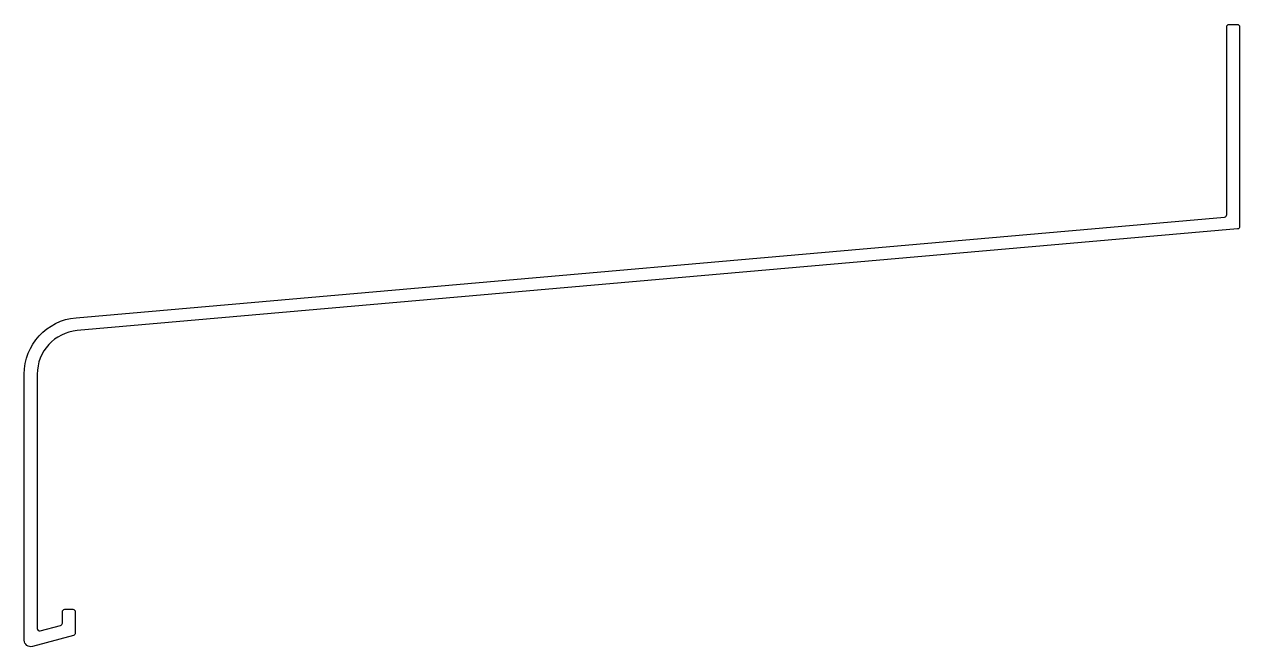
# Model space of a CAD drawing. Extents: x 941 to 1091, y 484 to 561.
import ezdxf

# ---------------------------------------------------------------- set-up
doc = ezdxf.new("R2010")
doc.units = 0
doc.layers.add('OLCU', color=242, linetype='CONTINUOUS')

msp = doc.modelspace()

# ---------------------------------------------------------------- linework, layer by layer
at = {"layer": 'OLCU', "color": 0}
msp.add_lwpolyline([(1089.26, 560.24, -0.414214), (1089.56, 560.54), (1090.56, 560.54, -0.414214), (1090.86, 560.24), (1090.86, 535.62, -0.388879), (1090.59, 535.32), (947.39, 522.79, 0.388879), (942.46, 517.41), (942.46, 486.06, 0.493145), (942.84, 485.77), (945.34, 486.44, 0.339454), (945.56, 486.73), (945.56, 488.13, -0.414214), (945.86, 488.43), (946.86, 488.43, -0.414214), (947.16, 488.13), (947.16, 485.5, -0.339454), (946.94, 485.21), (941.87, 483.85, -0.493145), (940.86, 484.62), (940.86, 517.41, -0.388879), (947.25, 524.38), (1088.99, 536.78, 0.388879), (1089.26, 537.08)], format="xyb", close=True, dxfattribs=at)

doc.saveas('drawing.dxf')
